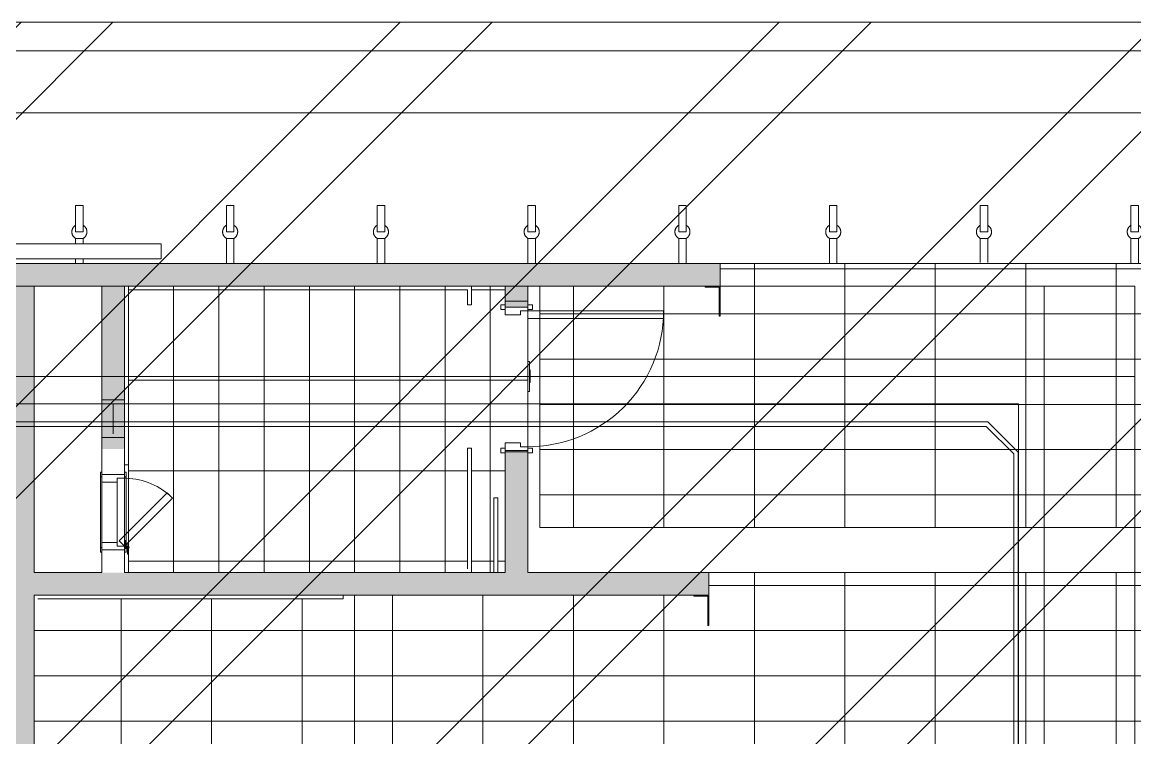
# Model space of a CAD drawing. Header units: millimetres. Extents: x -57519 to 497916, y -349472 to 446842.
# Drawn here: x 327674 to 335053, y 49012 to 53757 of the extents above; entities that cross this region are included whole.
import ezdxf

# ---------------------------------------------------------------- set-up
doc = ezdxf.new("R2010")
doc.units = ezdxf.units.MM
for name, color, linetype, lineweight in [('A-DETL-GENF', 92, 'Continuous', 5), ('A-DETL-WIDE', 214, 'Continuous', 18), ('A-DOOR', 31, 'Continuous', 5), ('A-DOOR-FRAM', 31, 'Continuous', 5), ('A-FLOR', 192, 'Continuous', 5), ('A-FLOR-PATT', 8, 'Continuous', 5), ('A-GENM', 13, 'Continuous', 5), ('A-GLAZ', 151, 'Continuous', 5), ('A-WALL', 113, 'Continuous', 20), ('A-WALL-PATT', 111, 'Continuous', 20), ('S-COLS', 52, 'Continuous', 20)]:
    doc.layers.add(name, color=color, linetype=linetype, lineweight=lineweight)
pattern_1 = [(0, (324777.73, 36382.5), (0, 600), []), (90, (324777.73, 36382.5), (-300, 2e-14), [])]

# ---------------------------------------------------------------- blocks, each defined once
blk = doc.blocks.new('DLN_Banner hook - DLN_Banner hook-V313-SITE COVERAGE')
at = {"layer": 'A-GENM'}
for p, q in [((-25, 0), (25, 0)), ((12.5, 0), (-12.5, 0)), ((-25, 0), (-25, -6.1)), ((-25, -8.4), (-25, -166.7)), ((25, -6.1), (25, 0)), ((25, -166.7), (25, -8.5)), ((-26.7, -167.7), (-28.4, -168.8)), ((-25, -166.7), (-26.7, -167.7)), ((-24.4, -166.7), (-25, -166.7)), ((-25, -166.7), (-10.8, -166.7)), ((-25, -247.6), (-25, -210)), ((-25, -210), (25, -210)), ((-10.8, -166.7), (-5.6, -166.7)), ((-5.6, -166.7), (0, -166.7)), ((0, -166.7), (5.6, -166.7)), ((5.6, -166.7), (10.8, -166.7)), ((10.8, -166.7), (25, -166.7)), ((25, -166.7), (24.4, -166.7)), ((25, -210), (25, -247.6)), ((-25, -267.7), (-25, -247.6)), ((-25, -289.7), (-25, -267.7)), ((-25, -352.8), (-25, -289.7)), ((25, -247.6), (25, -289.7)), ((25, -289.7), (25, -333.7)), ((-25, -368.3), (-25, -352.8)), ((-25, -379.2), (-25, -368.3)), ((25, -333.7), (25, -379.2)), ((-25, -384.9), (-25, -379.2)), ((-25, -384.9), (-25, -385.6)), ((-25, -385.6), (-25, -384.9)), ((-25, -385.6), (25, -385.6)), ((25, -379.2), (25, -385.6)), ((25, -385.6), (25, -384.9))]:
    blk.add_line(p, q, dxfattribs=at)
at = {"layer": 'A-GENM', "flags": 128}
for points in [[(-28.4, -168.8), (-30, -170), (-31.6, -171.2), (-33.1, -172.5), (-34.6, -173.9), (-36, -175.3), (-37.4, -176.8), (-38.7, -178.3), (-39.9, -179.9), (-41.1, -181.5), (-42.2, -183.1), (-43.2, -184.8), (-44.2, -186.6), (-45.1, -188.4), (-45.9, -190.2), (-46.7, -192), (-47.3, -193.9), (-48, -195.8), (-48.5, -197.8), (-48.9, -199.7), (-49.3, -201.7), (-49.6, -203.7), (-49.8, -205.6), (-49.9, -207.6), (-50, -209.6), (-50, -211.6), (-49.9, -213.6), (-49.7, -215.6), (-49.4, -217.6), (-49.1, -219.6), (-48.7, -221.5), (-48.2, -223.5), (-47.6, -225.4), (-46.9, -227.3), (-46.2, -229.1), (-45.4, -231), (-44.5, -232.8), (-43.6, -234.5), (-42.6, -236.3), (-41.5, -237.9), (-40.3, -239.6), (-39.1, -241.2), (-37.8, -242.7), (-36.5, -244.2), (-35.1, -245.6), (-33.6, -247), (-32.1, -248.3), (-30.6, -249.6), (-29, -250.8), (-27.3, -251.9), (-25.6, -252.9)], [(24.8, -253.4), (26.6, -252.4), (28.2, -251.3), (29.9, -250.1), (31.4, -248.9), (33, -247.6), (34.4, -246.2), (35.9, -244.8), (37.2, -243.4), (38.5, -241.9), (39.8, -240.3), (41, -238.7), (42.1, -237), (43.1, -235.3), (44.1, -233.6), (45, -231.8), (45.8, -230), (46.6, -228.1), (47.3, -226.2), (47.9, -224.3), (48.4, -222.4), (48.9, -220.5), (49.3, -218.5), (49.6, -216.5), (49.8, -214.5), (49.9, -212.5), (50, -210.5), (50, -208.5), (49.9, -206.5), (49.7, -204.6), (49.4, -202.6), (49.1, -200.6), (48.7, -198.6), (48.2, -196.7), (47.6, -194.8), (47, -192.9), (46.3, -191), (45.5, -189.2), (44.6, -187.4), (43.7, -185.6), (42.6, -183.9), (41.6, -182.2), (40.4, -180.6), (39.2, -179), (37.9, -177.4), (36.6, -175.9), (35.2, -174.5), (33.8, -173.1), (32.3, -171.8), (30.7, -170.5), (29.1, -169.4), (27.5, -168.2), (25.8, -167.2), (25, -166.7)]]:
    blk.add_lwpolyline(points, dxfattribs=at)
blk = doc.blocks.new('DLN_Banner hook - DLN_Banner hook-V314-SITE COVERAGE')
at = {"layer": 'A-GENM'}
for p, q in [((-25, 0), (-24.1, 0)), ((-24.1, 0), (-21.7, 0)), ((-21.7, 0), (-17.7, 0)), ((-17.7, 0), (25, 0)), ((12.5, 0), (-12.5, 0)), ((-25, 0), (-25, -6.1)), ((-25, -10.6), (-25, -166.7)), ((25, -6.1), (25, 0)), ((25, -166.7), (25, -10.7)), ((-49.8, -205.6), (-49.9, -207.6)), ((-49.6, -203.7), (-49.8, -205.6)), ((-49.3, -201.7), (-49.6, -203.7)), ((-48.9, -199.7), (-49.3, -201.7)), ((-48.5, -197.8), (-48.9, -199.7)), ((-48, -195.8), (-48.5, -197.8)), ((-47.3, -193.9), (-48, -195.8)), ((-46.7, -192), (-47.3, -193.9)), ((-45.9, -190.2), (-46.7, -192)), ((-45.1, -188.4), (-45.9, -190.2)), ((-44.2, -186.6), (-45.1, -188.4)), ((-43.2, -184.8), (-44.2, -186.6)), ((-42.2, -183.1), (-43.2, -184.8)), ((-41.1, -181.5), (-42.2, -183.1)), ((-39.9, -179.9), (-41.1, -181.5)), ((-38.7, -178.3), (-39.9, -179.9)), ((-37.4, -176.8), (-38.7, -178.3)), ((-36, -175.3), (-37.4, -176.8)), ((-34.6, -173.9), (-36, -175.3)), ((-25, -166.7), (-26.7, -167.7)), ((-24.4, -166.7), (-25, -166.7)), ((-25, -166.7), (-24.4, -166.7)), ((-25, -217.7), (-25, -210)), ((-25, -210), (25, -210)), ((-25, -230.5), (-25, -217.7)), ((-24.4, -166.7), (-22.5, -166.7)), ((-22.5, -166.7), (-19.5, -166.7)), ((-19.5, -166.7), (-15.6, -166.7)), ((-15.6, -166.7), (-10.8, -166.7)), ((-10.8, -166.7), (-5.6, -166.7)), ((-5.6, -166.7), (0, -166.7)), ((0, -166.7), (5.6, -166.7)), ((5.6, -166.7), (22.5, -166.7)), ((22.5, -166.7), (24.4, -166.7)), ((25, -166.7), (24.4, -166.7)), ((24.4, -166.7), (25, -166.7)), ((25.8, -167.2), (25, -166.7)), ((25, -210), (25, -247.6)), ((27.5, -168.2), (25.8, -167.2)), ((29.1, -169.4), (27.5, -168.2)), ((30.7, -170.5), (29.1, -169.4)), ((32.3, -171.8), (30.7, -170.5)), ((33.8, -173.1), (32.3, -171.8)), ((35.2, -174.5), (33.8, -173.1)), ((39.2, -179), (37.9, -177.4)), ((40.4, -180.6), (39.2, -179)), ((41.6, -182.2), (40.4, -180.6)), ((47.6, -194.8), (47, -192.9)), ((48.2, -196.7), (47.6, -194.8)), ((48.7, -198.6), (48.2, -196.7)), ((49.1, -200.6), (48.7, -198.6)), ((49.4, -202.6), (49.1, -200.6)), ((49.7, -204.6), (49.4, -202.6)), ((49.6, -216.5), (49.8, -214.5)), ((49.9, -206.5), (49.7, -204.6)), ((-48.2, -223.5), (-47.6, -225.4)), ((-47.6, -225.4), (-46.9, -227.3)), ((-46.9, -227.3), (-46.2, -229.1)), ((-46.2, -229.1), (-45.4, -231)), ((-45.4, -231), (-44.5, -232.8)), ((-44.5, -232.8), (-43.6, -234.5)), ((-40.3, -239.6), (-39.1, -241.2)), ((-39.1, -241.2), (-37.8, -242.7)), ((-37.8, -242.7), (-36.5, -244.2)), ((-36.5, -244.2), (-35.1, -245.6)), ((-35.1, -245.6), (-33.6, -247)), ((-33.6, -247), (-32.1, -248.3)), ((-32.1, -248.3), (-30.6, -249.6)), ((-27.3, -251.9), (-25.6, -252.9)), ((-25, -247.6), (-25, -230.5)), ((-25, -312.2), (-25, -247.6)), ((25, -247.6), (25, -333.7)), ((41, -238.7), (42.1, -237)), ((-25, -352.8), (-25, -312.2)), ((-25, -384.9), (-25, -352.8)), ((25, -333.7), (25, -368.3)), ((25, -368.3), (25, -384.9)), ((-25, -385.6), (25, -385.6))]:
    blk.add_line(p, q, dxfattribs=at)
at = {"layer": 'A-GENM', "flags": 128}
for points in [[(-49.9, -207.6), (-50, -209.6), (-50, -211.6), (-49.9, -213.6), (-49.7, -215.6), (-49.4, -217.6), (-49.1, -219.6), (-48.7, -221.5), (-48.2, -223.5)], [(-26.7, -167.7), (-28.4, -168.8), (-30, -170), (-31.6, -171.2), (-33.1, -172.5), (-34.6, -173.9)], [(37.9, -177.4), (36.6, -175.9), (35.2, -174.5)], [(47, -192.9), (46.3, -191), (45.5, -189.2), (44.6, -187.4), (43.7, -185.6), (42.6, -183.9), (41.6, -182.2)], [(42.1, -237), (43.1, -235.3), (44.1, -233.6), (45, -231.8), (45.8, -230), (46.6, -228.1), (47.3, -226.2), (47.9, -224.3), (48.4, -222.4), (48.9, -220.5), (49.3, -218.5), (49.6, -216.5)], [(49.8, -214.5), (49.9, -212.5), (50, -210.5), (50, -208.5), (49.9, -206.5)], [(-43.6, -234.5), (-42.6, -236.3), (-41.5, -237.9), (-40.3, -239.6)], [(-30.6, -249.6), (-29, -250.8), (-27.3, -251.9)], [(24.8, -253.4), (26.6, -252.4), (28.2, -251.3), (29.9, -250.1), (31.4, -248.9), (33, -247.6), (34.4, -246.2), (35.9, -244.8), (37.2, -243.4), (38.5, -241.9), (39.8, -240.3), (41, -238.7)]]:
    blk.add_lwpolyline(points, dxfattribs=at)
blk = doc.blocks.new('DLN_Banner hook - DLN_Banner hook-V315-SITE COVERAGE')
at = {"layer": 'A-GENM'}
for p, q in [((-25, 0), (-24.1, 0)), ((-24.1, 0), (-21.7, 0)), ((-21.7, 0), (-17.7, 0)), ((-17.7, 0), (-12.5, 0)), ((-12.5, 0), (-6.5, 0)), ((0, 0), (-12.5, 0)), ((-6.5, 0), (0, 0)), ((0, 0), (12.5, 0)), ((12.5, 0), (6.5, 0)), ((12.5, 0), (17.7, 0)), ((17.7, 0), (25, 0)), ((-25, 0), (-25, -166.7)), ((25, -166.7), (25, 0)), ((-31.6, -171.2), (-33.1, -172.5)), ((-30, -170), (-31.6, -171.2)), ((-28.4, -168.8), (-30, -170)), ((-26.7, -167.7), (-28.4, -168.8)), ((-25, -166.7), (-26.7, -167.7)), ((-24.4, -166.7), (-25, -166.7)), ((-25, -166.7), (0, -166.7)), ((-25, -217.7), (-25, -210)), ((-25, -210), (25, -210)), ((-25, -384.9), (-25, -217.7)), ((0, -166.7), (25, -166.7)), ((25, -166.7), (24.4, -166.7)), ((25, -210), (25, -217.7)), ((25, -217.7), (25, -230.5)), ((-27.3, -251.9), (-25.6, -252.9)), ((25, -230.5), (25, -247.6)), ((25, -247.6), (25, -267.7)), ((25, -267.7), (25, -289.7)), ((25, -289.7), (25, -333.7)), ((25, -333.7), (25, -352.8)), ((25, -352.8), (25, -368.3)), ((25, -368.3), (25, -385.6)), ((-25, -384.9), (-25, -385.6)), ((-25, -385.6), (-25, -384.9)), ((-25, -385.6), (25, -385.6)), ((25, -385.6), (25, -384.9))]:
    blk.add_line(p, q, dxfattribs=at)
at = {"layer": 'A-GENM', "flags": 128}
for points in [[(-49.9, -207.6), (-50, -209.6), (-50, -211.6)], [(-50, -211.6), (-49.9, -213.6), (-49.7, -215.6)], [(-36, -175.3), (-37.4, -176.8), (-38.7, -178.3), (-39.9, -179.9), (-41.1, -181.5), (-42.2, -183.1), (-43.2, -184.8), (-44.2, -186.6), (-45.1, -188.4), (-45.9, -190.2), (-46.7, -192), (-47.3, -193.9), (-48, -195.8), (-48.5, -197.8), (-48.9, -199.7), (-49.3, -201.7), (-49.6, -203.7), (-49.8, -205.6), (-49.9, -207.6)], [(-49.7, -215.6), (-49.4, -217.6), (-49.1, -219.6), (-48.7, -221.5), (-48.2, -223.5), (-47.6, -225.4), (-46.9, -227.3), (-46.2, -229.1), (-45.4, -231)], [(-33.1, -172.5), (-34.6, -173.9), (-36, -175.3)], [(24.8, -253.4), (26.6, -252.4), (28.2, -251.3), (29.9, -250.1), (31.4, -248.9), (33, -247.6), (34.4, -246.2), (35.9, -244.8), (37.2, -243.4), (38.5, -241.9), (39.8, -240.3), (41, -238.7), (42.1, -237), (43.1, -235.3), (44.1, -233.6), (45, -231.8), (45.8, -230), (46.6, -228.1), (47.3, -226.2), (47.9, -224.3), (48.4, -222.4), (48.9, -220.5), (49.3, -218.5), (49.6, -216.5), (49.8, -214.5), (49.9, -212.5), (50, -210.5), (50, -208.5), (49.9, -206.5), (49.7, -204.6), (49.4, -202.6), (49.1, -200.6), (48.7, -198.6), (48.2, -196.7), (47.6, -194.8), (47, -192.9), (46.3, -191), (45.5, -189.2), (44.6, -187.4), (43.7, -185.6), (42.6, -183.9), (41.6, -182.2), (40.4, -180.6), (39.2, -179), (37.9, -177.4), (36.6, -175.9), (35.2, -174.5), (33.8, -173.1), (32.3, -171.8), (30.7, -170.5), (29.1, -169.4), (27.5, -168.2), (25.8, -167.2), (25, -166.7)], [(-45.4, -231), (-44.5, -232.8), (-43.6, -234.5), (-42.6, -236.3), (-41.5, -237.9), (-40.3, -239.6), (-39.1, -241.2), (-37.8, -242.7), (-36.5, -244.2), (-35.1, -245.6), (-33.6, -247), (-32.1, -248.3), (-30.6, -249.6), (-29, -250.8), (-27.3, -251.9)]]:
    blk.add_lwpolyline(points, dxfattribs=at)
blk = doc.blocks.new('DLN_Banner hook - DLN_Banner hook-V316-SITE COVERAGE')
at = {"layer": 'A-GENM'}
for p, q in [((-25, 0), (25, 0)), ((0, 0), (-12.5, 0)), ((6.5, 0), (0, 0)), ((12.5, 0), (6.5, 0)), ((-25, 0), (-25, -166.7)), ((25, -166.7), (25, 0)), ((-24.4, -166.7), (-25, -166.7)), ((-25, -166.7), (-22.5, -166.7)), ((-25, -267.7), (-25, -210)), ((-25, -210), (25, -210)), ((-22.5, -166.7), (0, -166.7)), ((0, -166.7), (25, -166.7)), ((25, -166.7), (24.4, -166.7)), ((25, -210), (25, -384.9)), ((-25, -289.7), (-25, -267.7)), ((-25, -384.9), (-25, -289.7)), ((-25, -385.6), (25, -385.6))]:
    blk.add_line(p, q, dxfattribs=at)
at = {"layer": 'A-GENM', "flags": 128}
for points in [[(-25, -166.7), (-26.7, -167.7), (-28.4, -168.8), (-30, -170), (-31.6, -171.2), (-33.1, -172.5), (-34.6, -173.9), (-36, -175.3), (-37.4, -176.8), (-38.7, -178.3), (-39.9, -179.9), (-41.1, -181.5), (-42.2, -183.1), (-43.2, -184.8), (-44.2, -186.6), (-45.1, -188.4), (-45.9, -190.2), (-46.7, -192), (-47.3, -193.9), (-48, -195.8), (-48.5, -197.8), (-48.9, -199.7), (-49.3, -201.7), (-49.6, -203.7), (-49.8, -205.6), (-49.9, -207.6), (-50, -209.6), (-50, -211.6), (-49.9, -213.6), (-49.7, -215.6), (-49.4, -217.6), (-49.1, -219.6), (-48.7, -221.5), (-48.2, -223.5), (-47.6, -225.4), (-46.9, -227.3), (-46.2, -229.1), (-45.4, -231), (-44.5, -232.8), (-43.6, -234.5), (-42.6, -236.3), (-41.5, -237.9), (-40.3, -239.6), (-39.1, -241.2), (-37.8, -242.7), (-36.5, -244.2), (-35.1, -245.6), (-33.6, -247), (-32.1, -248.3), (-30.6, -249.6), (-29, -250.8), (-27.3, -251.9), (-25.6, -252.9)], [(36.6, -175.9), (35.2, -174.5), (33.8, -173.1), (32.3, -171.8), (30.7, -170.5), (29.1, -169.4), (27.5, -168.2), (25.8, -167.2), (25, -166.7)], [(49.1, -200.6), (48.7, -198.6), (48.2, -196.7), (47.6, -194.8), (47, -192.9), (46.3, -191), (45.5, -189.2), (44.6, -187.4), (43.7, -185.6), (42.6, -183.9), (41.6, -182.2), (40.4, -180.6), (39.2, -179), (37.9, -177.4), (36.6, -175.9)], [(44.1, -233.6), (45, -231.8), (45.8, -230), (46.6, -228.1), (47.3, -226.2), (47.9, -224.3), (48.4, -222.4), (48.9, -220.5)], [(48.9, -220.5), (49.3, -218.5), (49.6, -216.5), (49.8, -214.5), (49.9, -212.5), (50, -210.5), (50, -208.5), (49.9, -206.5), (49.7, -204.6), (49.4, -202.6), (49.1, -200.6)], [(24.8, -253.4), (26.6, -252.4), (28.2, -251.3), (29.9, -250.1), (31.4, -248.9), (33, -247.6), (34.4, -246.2), (35.9, -244.8), (37.2, -243.4), (38.5, -241.9), (39.8, -240.3), (41, -238.7), (42.1, -237), (43.1, -235.3), (44.1, -233.6)]]:
    blk.add_lwpolyline(points, dxfattribs=at)
blk = doc.blocks.new('DLN_Banner hook - DLN_Banner hook-V317-SITE COVERAGE')
at = {"layer": 'A-GENM'}
for p, q in [((-25, 0), (25, 0)), ((-6.5, 0), (-12.5, 0)), ((6.5, 0), (-6.5, 0)), ((12.5, 0), (6.5, 0)), ((-25, 0), (-25, -166.7)), ((25, -166.7), (25, 0)), ((-49.7, -215.6), (-49.4, -217.6)), ((-24.4, -166.7), (-25, -166.7)), ((-25, -166.7), (0, -166.7)), ((-25, -384.9), (-25, -210)), ((-25, -210), (25, -210)), ((0, -166.7), (25, -166.7)), ((25, -166.7), (24.4, -166.7)), ((25, -210), (25, -384.9)), ((-25, -385.6), (25, -385.6))]:
    blk.add_line(p, q, dxfattribs=at)
at = {"layer": 'A-GENM', "flags": 128}
for points in [[(-25, -166.7), (-26.7, -167.7), (-28.4, -168.8), (-30, -170), (-31.6, -171.2), (-33.1, -172.5), (-34.6, -173.9), (-36, -175.3), (-37.4, -176.8), (-38.7, -178.3), (-39.9, -179.9), (-41.1, -181.5), (-42.2, -183.1), (-43.2, -184.8), (-44.2, -186.6), (-45.1, -188.4), (-45.9, -190.2), (-46.7, -192), (-47.3, -193.9), (-48, -195.8), (-48.5, -197.8), (-48.9, -199.7), (-49.3, -201.7), (-49.6, -203.7), (-49.8, -205.6), (-49.9, -207.6), (-50, -209.6), (-50, -211.6)], [(-50, -211.6), (-49.9, -213.6), (-49.7, -215.6)], [(-49.4, -217.6), (-49.1, -219.6), (-48.7, -221.5), (-48.2, -223.5), (-47.6, -225.4), (-46.9, -227.3), (-46.2, -229.1), (-45.4, -231), (-44.5, -232.8), (-43.6, -234.5), (-42.6, -236.3), (-41.5, -237.9), (-40.3, -239.6), (-39.1, -241.2), (-37.8, -242.7), (-36.5, -244.2), (-35.1, -245.6), (-33.6, -247), (-32.1, -248.3), (-30.6, -249.6), (-29, -250.8), (-27.3, -251.9), (-25.6, -252.9)], [(24.8, -253.4), (26.6, -252.4), (28.2, -251.3), (29.9, -250.1), (31.4, -248.9), (33, -247.6), (34.4, -246.2), (35.9, -244.8), (37.2, -243.4), (38.5, -241.9), (39.8, -240.3), (41, -238.7), (42.1, -237), (43.1, -235.3), (44.1, -233.6), (45, -231.8), (45.8, -230), (46.6, -228.1), (47.3, -226.2), (47.9, -224.3), (48.4, -222.4), (48.9, -220.5), (49.3, -218.5), (49.6, -216.5), (49.8, -214.5), (49.9, -212.5), (50, -210.5), (50, -208.5), (49.9, -206.5), (49.7, -204.6), (49.4, -202.6), (49.1, -200.6), (48.7, -198.6), (48.2, -196.7), (47.6, -194.8), (47, -192.9), (46.3, -191), (45.5, -189.2), (44.6, -187.4), (43.7, -185.6), (42.6, -183.9), (41.6, -182.2), (40.4, -180.6), (39.2, -179), (37.9, -177.4), (36.6, -175.9), (35.2, -174.5), (33.8, -173.1), (32.3, -171.8), (30.7, -170.5), (29.1, -169.4), (27.5, -168.2), (25.8, -167.2), (25, -166.7)]]:
    blk.add_lwpolyline(points, dxfattribs=at)
blk = doc.blocks.new('DLN_Banner hook - DLN_Banner hook-V318-SITE COVERAGE')
at = {"layer": 'A-GENM'}
for p, q in [((-25, 0), (25, 0)), ((0, 0), (-12.5, 0)), ((6.5, 0), (0, 0)), ((12.5, 0), (6.5, 0)), ((-25, 0), (-25, -166.7)), ((25, -166.7), (25, 0)), ((-24.4, -166.7), (-25, -166.7)), ((-25, -166.7), (0, -166.7)), ((-25, -384.9), (-25, -210)), ((-25, -210), (25, -210)), ((0, -166.7), (22.5, -166.7)), ((22.5, -166.7), (25, -166.7)), ((25, -166.7), (24.4, -166.7)), ((25, -210), (25, -384.9)), ((43.7, -185.6), (42.6, -183.9)), ((44.6, -187.4), (43.7, -185.6)), ((45.5, -189.2), (44.6, -187.4)), ((33, -247.6), (34.4, -246.2)), ((-25, -385.6), (25, -385.6))]:
    blk.add_line(p, q, dxfattribs=at)
at = {"layer": 'A-GENM', "flags": 128}
for points in [[(-25, -166.7), (-26.7, -167.7), (-28.4, -168.8), (-30, -170), (-31.6, -171.2), (-33.1, -172.5), (-34.6, -173.9), (-36, -175.3), (-37.4, -176.8), (-38.7, -178.3), (-39.9, -179.9), (-41.1, -181.5), (-42.2, -183.1), (-43.2, -184.8), (-44.2, -186.6), (-45.1, -188.4), (-45.9, -190.2), (-46.7, -192), (-47.3, -193.9), (-48, -195.8), (-48.5, -197.8), (-48.9, -199.7), (-49.3, -201.7), (-49.6, -203.7), (-49.8, -205.6), (-49.9, -207.6), (-50, -209.6), (-50, -211.6), (-49.9, -213.6), (-49.7, -215.6), (-49.4, -217.6), (-49.1, -219.6), (-48.7, -221.5), (-48.2, -223.5), (-47.6, -225.4), (-46.9, -227.3), (-46.2, -229.1), (-45.4, -231), (-44.5, -232.8), (-43.6, -234.5), (-42.6, -236.3), (-41.5, -237.9), (-40.3, -239.6), (-39.1, -241.2), (-37.8, -242.7), (-36.5, -244.2), (-35.1, -245.6), (-33.6, -247), (-32.1, -248.3), (-30.6, -249.6), (-29, -250.8), (-27.3, -251.9), (-25.6, -252.9)], [(32.3, -171.8), (30.7, -170.5), (29.1, -169.4), (27.5, -168.2), (25.8, -167.2), (25, -166.7)], [(39.2, -179), (37.9, -177.4), (36.6, -175.9), (35.2, -174.5), (33.8, -173.1), (32.3, -171.8)], [(34.4, -246.2), (35.9, -244.8), (37.2, -243.4), (38.5, -241.9), (39.8, -240.3), (41, -238.7), (42.1, -237), (43.1, -235.3), (44.1, -233.6), (45, -231.8), (45.8, -230), (46.6, -228.1), (47.3, -226.2), (47.9, -224.3), (48.4, -222.4), (48.9, -220.5), (49.3, -218.5), (49.6, -216.5), (49.8, -214.5), (49.9, -212.5), (50, -210.5)], [(42.6, -183.9), (41.6, -182.2), (40.4, -180.6), (39.2, -179)], [(49.1, -200.6), (48.7, -198.6), (48.2, -196.7), (47.6, -194.8), (47, -192.9), (46.3, -191), (45.5, -189.2)], [(49.9, -206.5), (49.7, -204.6), (49.4, -202.6), (49.1, -200.6)], [(50, -210.5), (50, -208.5), (49.9, -206.5)], [(24.8, -253.4), (26.6, -252.4), (28.2, -251.3)], [(28.2, -251.3), (29.9, -250.1), (31.4, -248.9), (33, -247.6)]]:
    blk.add_lwpolyline(points, dxfattribs=at)
blk = doc.blocks.new('DLN_Banner hook - DLN_Banner hook-V319-SITE COVERAGE')
at = {"layer": 'A-GENM'}
for p, q in [((-25, 0), (25, 0)), ((-6.5, 0), (-12.5, 0)), ((0, 0), (-6.5, 0)), ((12.5, 0), (0, 0)), ((-25, 0), (-25, -166.7)), ((25, -166.7), (25, 0)), ((-49.3, -201.7), (-49.6, -203.7)), ((-36, -175.3), (-37.4, -176.8)), ((-34.6, -173.9), (-36, -175.3)), ((-25, -166.7), (-26.7, -167.7)), ((-24.4, -166.7), (-25, -166.7)), ((-25, -166.7), (0, -166.7)), ((-25, -230.5), (-25, -210)), ((-25, -210), (25, -210)), ((0, -166.7), (19.5, -166.7)), ((19.5, -166.7), (25, -166.7)), ((25, -166.7), (24.4, -166.7)), ((25.8, -167.2), (25, -166.7)), ((25, -210), (25, -352.8)), ((30.7, -170.5), (29.1, -169.4)), ((-39.1, -241.2), (-37.8, -242.7)), ((-37.8, -242.7), (-36.5, -244.2)), ((-25, -384.9), (-25, -230.5)), ((25, -352.8), (25, -384.9)), ((-25, -385.6), (25, -385.6))]:
    blk.add_line(p, q, dxfattribs=at)
at = {"layer": 'A-GENM', "flags": 128}
for points in [[(-49.6, -203.7), (-49.8, -205.6), (-49.9, -207.6), (-50, -209.6)], [(-50, -209.6), (-50, -211.6), (-49.9, -213.6), (-49.7, -215.6), (-49.4, -217.6), (-49.1, -219.6), (-48.7, -221.5), (-48.2, -223.5), (-47.6, -225.4), (-46.9, -227.3), (-46.2, -229.1), (-45.4, -231), (-44.5, -232.8), (-43.6, -234.5), (-42.6, -236.3), (-41.5, -237.9), (-40.3, -239.6), (-39.1, -241.2)], [(-37.4, -176.8), (-38.7, -178.3), (-39.9, -179.9), (-41.1, -181.5), (-42.2, -183.1), (-43.2, -184.8), (-44.2, -186.6), (-45.1, -188.4), (-45.9, -190.2), (-46.7, -192), (-47.3, -193.9), (-48, -195.8), (-48.5, -197.8), (-48.9, -199.7), (-49.3, -201.7)], [(-26.7, -167.7), (-28.4, -168.8), (-30, -170), (-31.6, -171.2), (-33.1, -172.5), (-34.6, -173.9)], [(24.8, -253.4), (26.6, -252.4), (28.2, -251.3), (29.9, -250.1), (31.4, -248.9), (33, -247.6), (34.4, -246.2), (35.9, -244.8), (37.2, -243.4), (38.5, -241.9), (39.8, -240.3), (41, -238.7), (42.1, -237), (43.1, -235.3), (44.1, -233.6), (45, -231.8), (45.8, -230), (46.6, -228.1), (47.3, -226.2), (47.9, -224.3), (48.4, -222.4), (48.9, -220.5), (49.3, -218.5), (49.6, -216.5), (49.8, -214.5), (49.9, -212.5), (50, -210.5), (50, -208.5), (49.9, -206.5), (49.7, -204.6), (49.4, -202.6), (49.1, -200.6), (48.7, -198.6), (48.2, -196.7), (47.6, -194.8), (47, -192.9), (46.3, -191), (45.5, -189.2), (44.6, -187.4), (43.7, -185.6), (42.6, -183.9), (41.6, -182.2), (40.4, -180.6), (39.2, -179), (37.9, -177.4), (36.6, -175.9), (35.2, -174.5), (33.8, -173.1), (32.3, -171.8), (30.7, -170.5)], [(29.1, -169.4), (27.5, -168.2), (25.8, -167.2)], [(-36.5, -244.2), (-35.1, -245.6), (-33.6, -247), (-32.1, -248.3), (-30.6, -249.6), (-29, -250.8), (-27.3, -251.9), (-25.6, -252.9)]]:
    blk.add_lwpolyline(points, dxfattribs=at)
blk = doc.blocks.new('DLN_Banner hook - DLN_Banner hook-V320-SITE COVERAGE')
at = {"layer": 'A-GENM'}
for p, q in [((-25, 0), (25, 0)), ((6.5, 0), (-12.5, 0)), ((12.5, 0), (6.5, 0)), ((-25, 0), (-25, -30)), ((25, -30), (25, 0)), ((-25, -130), (-25, -166.7)), ((25, -166.7), (25, -130)), ((-49.6, -203.7), (-49.8, -205.6)), ((-49.3, -201.7), (-49.6, -203.7)), ((-24.4, -166.7), (-25, -166.7)), ((-25, -166.7), (-24.4, -166.7)), ((-25, -384.9), (-25, -210)), ((-25, -210), (25, -210)), ((-24.4, -166.7), (-22.5, -166.7)), ((-22.5, -166.7), (-19.5, -166.7)), ((-19.5, -166.7), (-10.8, -166.7)), ((-10.8, -166.7), (0, -166.7)), ((0, -166.7), (5.6, -166.7)), ((5.6, -166.7), (10.8, -166.7)), ((10.8, -166.7), (25, -166.7)), ((25, -166.7), (24.4, -166.7)), ((25, -210), (25, -333.7)), ((25, -333.7), (25, -384.9)), ((-25, -385.6), (25, -385.6))]:
    blk.add_line(p, q, dxfattribs=at)
at = {"layer": 'A-GENM', "flags": 128}
for points in [[(-49.8, -205.6), (-49.9, -207.6), (-50, -209.6), (-50, -211.6), (-49.9, -213.6), (-49.7, -215.6), (-49.4, -217.6), (-49.1, -219.6), (-48.7, -221.5), (-48.2, -223.5), (-47.6, -225.4), (-46.9, -227.3), (-46.2, -229.1), (-45.4, -231), (-44.5, -232.8), (-43.6, -234.5), (-42.6, -236.3), (-41.5, -237.9), (-40.3, -239.6), (-39.1, -241.2), (-37.8, -242.7), (-36.5, -244.2), (-35.1, -245.6)], [(-31.6, -171.2), (-33.1, -172.5), (-34.6, -173.9), (-36, -175.3), (-37.4, -176.8), (-38.7, -178.3), (-39.9, -179.9), (-41.1, -181.5), (-42.2, -183.1), (-43.2, -184.8), (-44.2, -186.6), (-45.1, -188.4), (-45.9, -190.2), (-46.7, -192), (-47.3, -193.9), (-48, -195.8), (-48.5, -197.8), (-48.9, -199.7), (-49.3, -201.7)], [(-25, -166.7), (-26.7, -167.7), (-28.4, -168.8), (-30, -170), (-31.6, -171.2)], [(24.8, -253.4), (26.6, -252.4), (28.2, -251.3), (29.9, -250.1), (31.4, -248.9), (33, -247.6), (34.4, -246.2), (35.9, -244.8), (37.2, -243.4), (38.5, -241.9), (39.8, -240.3), (41, -238.7), (42.1, -237), (43.1, -235.3), (44.1, -233.6), (45, -231.8), (45.8, -230), (46.6, -228.1), (47.3, -226.2), (47.9, -224.3), (48.4, -222.4), (48.9, -220.5), (49.3, -218.5), (49.6, -216.5), (49.8, -214.5), (49.9, -212.5), (50, -210.5), (50, -208.5), (49.9, -206.5), (49.7, -204.6), (49.4, -202.6), (49.1, -200.6), (48.7, -198.6), (48.2, -196.7), (47.6, -194.8), (47, -192.9), (46.3, -191), (45.5, -189.2), (44.6, -187.4), (43.7, -185.6), (42.6, -183.9), (41.6, -182.2), (40.4, -180.6), (39.2, -179), (37.9, -177.4), (36.6, -175.9), (35.2, -174.5), (33.8, -173.1), (32.3, -171.8), (30.7, -170.5), (29.1, -169.4), (27.5, -168.2), (25.8, -167.2), (25, -166.7)], [(-35.1, -245.6), (-33.6, -247), (-32.1, -248.3)], [(-32.1, -248.3), (-30.6, -249.6), (-29, -250.8), (-27.3, -251.9), (-25.6, -252.9)]]:
    blk.add_lwpolyline(points, dxfattribs=at)
blk = doc.blocks.new('DLN-Single Door__X01_ - _M38a_ 900 x 3000 _WH_-18812573-SITE COVERAGE')
at = {"layer": 'A-DOOR'}
for p, q in [((-450, 975), (-400, 975)), ((-450, 75), (-450, 975)), ((-400, 975), (-400, 75)), ((-490, 105), (-460, 105)), ((-490, 75), (-490, 105)), ((-490, 105), (-490, 75)), ((-460, 105), (-490, 105)), ((-460, 75), (-490, 75)), ((-490, 75), (-476.7, 75)), ((-475, 75), (-460, 75)), ((-460, 105), (-460, 75)), ((-460, 75), (-460, 105)), ((-400, 75), (-450, 75)), ((460, 75), (460, 105)), ((460, 105), (490, 105)), ((460, 105), (460, 75)), ((460, 105), (490, 105)), ((490, 75), (460, 75)), ((475, 75), (460, 75)), ((490, 75), (475, 75)), ((490, 105), (490, 75)), ((490, 75), (490, 105)), ((-490, -75), (-460, -75)), ((-490, -105), (-490, -75)), ((-490, -75), (-490, -105)), ((-476.7, -75), (-490, -75)), ((-460, -105), (-490, -105)), ((-490, -105), (-460, -105)), ((-460, -75), (-475, -75)), ((-460, -75), (-460, -105)), ((-460, -105), (-460, -75)), ((460, -105), (460, -75)), ((460, -75), (490, -75)), ((460, -75), (460, -105)), ((460, -75), (475, -75)), ((490, -105), (460, -105)), ((490, -105), (460, -105)), ((475, -75), (490, -75)), ((490, -75), (490, -105)), ((490, -105), (490, -75))]:
    blk.add_line(p, q, dxfattribs=at)
blk.add_arc((-450, 75), 900, 359.5, 90, dxfattribs=at)
at = {"layer": 'A-DOOR-FRAM'}
for p, q in [((-475, 75), (-450, 75)), ((-475, -75), (-475, 75)), ((-475, 75), (-475, -75)), ((-475, 75), (-460, 75)), ((-460, 75), (-450, 75)), ((-450, 75), (-450, 25)), ((-450, 25), (-450, 75)), ((450, 75), (475, 75)), ((450, 25), (450, 75)), ((450, 75), (450, 25)), ((460, 75), (450, 75)), ((475, 75), (460, 75)), ((475, 75), (475, -75)), ((475, -75), (475, 75)), ((-450, 25), (-425, 25)), ((-450, 25), (-425, 25)), ((-425, 25), (-425, -75)), ((-425, -75), (-425, 25)), ((425, 25), (450, 25)), ((425, -75), (425, 25)), ((450, 25), (425, 25)), ((425, 25), (425, -75)), ((-425, -75), (-475, -75)), ((-460, -75), (-475, -75)), ((-425, -75), (-460, -75)), ((475, -75), (425, -75)), ((425, -75), (460, -75)), ((460, -75), (475, -75))]:
    blk.add_line(p, q, dxfattribs=at)
blk = doc.blocks.new('DLN_Louvre - 250x250 _WH_-13409448-SITE COVERAGE')
at = {"layer": 'A-GLAZ'}
blk.add_line((-100, 0), (100, 0), dxfattribs=at)
blk = doc.blocks.new('Signage - Female - Type 1-17066942-SITE COVERAGE')
at = {"layer": 'A-GENM'}
for p, q in [((131, 276.4), (125, 276.4)), ((125, 276.4), (125, 76.4)), ((131, 82.4), (131, 276.4)), ((125, 76.4), (225, 76.4)), ((225, 82.4), (131, 82.4)), ((225, 76.4), (225, 82.4))]:
    blk.add_line(p, q, dxfattribs=at)
blk = doc.blocks.new('Signage - Dis_Wall Mount 2_ - Signage - Dis_Wall Mount 2_-V576-SITE COVERAGE')
at = {"layer": 'A-GENM'}
for p, q in [((-100, 10), (100, 10)), ((-100, 10), (-100, 0)), ((100, 0), (-100, 0)), ((-16.7, 0), (-16.7, -6)), ((-16.7, -6), (-16.7, 0)), ((10, -6), (10, 0)), ((18, -6), (18, 0)), ((21.2, -6), (21.2, 0)), ((21.6, 0), (21.6, -6)), ((25.9, -6), (25.9, 0)), ((33.6, -6), (33.6, 0)), ((45.3, -6), (45.3, 0)), ((100, 10), (100, 0)), ((-40, 0), (-40, -6)), ((-16.7, -6), (-40, -6)), ((-40, -6), (21.2, -6)), ((18, -6), (-16.7, -6)), ((-10, 0), (-10, -6)), ((-10, 0), (-10, -6)), ((10, -6), (-10, -6)), ((-10, -6), (10, -6)), ((10, -6), (-10, -6)), ((10, -6), (10, 0)), ((10, -6), (10, 0)), ((25.9, -6), (10, -6)), ((21.2, -6), (18, -6)), ((32.2, -6), (25.9, -6)), ((45.3, -6), (32.2, -6))]:
    blk.add_line(p, q, dxfattribs=at)
blk = doc.blocks.new('Signage - Dis - Type 1-18241703-SITE COVERAGE')
at = {"layer": 'A-GENM'}
for p, q in [((131, 275), (125, 275)), ((125, 275), (125, 75)), ((125, 196.6), (125, 275)), ((125, 275), (131, 275)), ((131, 81), (131, 275)), ((131, 275), (131, 196.6)), ((125, 208.6), (125, 220.3)), ((125, 220.3), (125, 207.2)), ((125, 196.6), (125, 208.6)), ((125, 207.2), (125, 200.9)), ((125, 200.9), (125, 185)), ((125, 165), (125, 196.6)), ((125, 165), (125, 196.6)), ((125, 190.7), (125, 196.2)), ((125, 196.2), (125, 193)), ((125, 193), (125, 179.7)), ((125, 175.8), (125, 190.7)), ((125, 185), (125, 165)), ((125, 183.7), (125, 185)), ((125, 185), (125, 165)), ((125, 165), (125, 183.7)), ((125, 179.7), (125, 173.5)), ((125, 167.4), (125, 175.8)), ((125, 173.5), (125, 167)), ((125, 75), (125, 165)), ((125, 135), (125, 165)), ((125, 160.5), (125, 141.7)), ((125, 158.3), (125, 135)), ((125, 141.7), (125, 158.3)), ((131, 220.3), (131, 208.6)), ((131, 207.2), (131, 220.3)), ((131, 208.6), (131, 196.6)), ((131, 200.9), (131, 207.2)), ((131, 185), (131, 200.9)), ((131, 196.6), (131, 165)), ((131, 196.6), (131, 165)), ((131, 193), (131, 196.2)), ((131, 196.2), (131, 183.8)), ((131, 189.8), (131, 193)), ((131, 173.5), (131, 189.8)), ((131, 183.7), (131, 185)), ((131, 185), (131, 182.1)), ((131, 184.7), (131, 185)), ((131, 180), (131, 184.7)), ((131, 183.8), (131, 175.8)), ((131, 182.1), (131, 183.7)), ((131, 175), (131, 182.1)), ((131, 182.1), (131, 170)), ((131, 175), (131, 180)), ((131, 175.8), (131, 167.4)), ((131, 172.4), (131, 175)), ((131, 172.4), (131, 175)), ((131, 167), (131, 173.5)), ((131, 167.9), (131, 172.4)), ((131, 167.9), (131, 172.4)), ((131, 170), (131, 166.3)), ((131, 165), (131, 167.9)), ((131, 166.3), (131, 167.9)), ((131, 166.3), (131, 165)), ((131, 165), (131, 166.3)), ((131, 165), (131, 81)), ((131, 165), (131, 151.2)), ((131, 158.3), (131, 160.5)), ((131, 135), (131, 158.3)), ((131, 151.2), (131, 135)), ((125, 75), (225, 75)), ((225, 75), (125, 75)), ((225, 81), (131, 81)), ((131, 81), (225, 81)), ((225, 75), (225, 81)), ((225, 81), (225, 75))]:
    blk.add_line(p, q, dxfattribs=at)
blk = doc.blocks.new('DLN-Access Panel__AP01_ - _AP04_ 450 x 650 _WH_-V580-SITE COVERAGE')
at = {"layer": 'A-DOOR'}
for p, q in [((-265, 75), (-265, 85)), ((-265, 85), (-265, 75)), ((265, 85), (-265, 85)), ((-265, 85), (-235, 85)), ((-265, 75), (265, 75)), ((-265, 75), (-250, 75)), ((-250, 75), (-235, 75)), ((-235, 85), (-235, 75)), ((-235, 85), (235, 85)), ((235, 85), (-235, 85)), ((-235, 75), (-235, 85)), ((-235, 85), (235, 85)), ((235, 75), (-235, 75)), ((-235, 75), (-200, 75)), ((-235, 75), (-200, 75)), ((-200, 75), (200, 75)), ((-200, 75), (200, 75)), ((200, 75), (235, 75)), ((200, 75), (235, 75)), ((235, 85), (235, 75)), ((235, 85), (235, 75)), ((235, 85), (265, 85)), ((235, 75), (250, 75)), ((250, 75), (265, 75)), ((265, 75), (265, 85)), ((265, 75), (265, 85)), ((-189.6, -39.6), (-225, -75)), ((-144.3, -85), (-189.6, -39.6)), ((-240, -95), (-277.5, -95)), ((-277.5, -95), (-277.5, -100)), ((-277.5, -100), (-277.5, -95)), ((-277.5, -95), (-240, -95)), ((-240, -95), (-277.5, -95)), ((-277.5, -95), (-277.5, -100)), ((-277.5, -100), (-277.5, -95)), ((-277.5, -95), (-240, -95)), ((-277.5, -100), (-239.6, -100)), ((-239.6, -100), (-277.5, -100)), ((-277.5, -100), (-239.6, -100)), ((-239.6, -100), (-277.5, -100)), ((-265, -85), (-265, -75)), ((265, -75), (-265, -75)), ((-265, -75), (-250, -75)), ((-265, -85), (265, -85)), ((-250, -75), (-240, -75)), ((-240, -75), (-240, -85)), ((-225, -75), (-240, -75)), ((-240, -75), (-225, -75)), ((-240, -85), (-240, -75)), ((-187.5, -75), (-240, -75)), ((-240, -75), (-240, -85)), ((-240, -85), (-240, -75)), ((-240, -75), (-187.5, -75)), ((-240, -75), (-240, -85)), ((-225, -75), (-240, -75)), ((-240, -75), (-225, -75)), ((-240, -85), (-240, -75)), ((-225, -75), (-240, -75)), ((-240, -75), (-240, -85)), ((-240, -85), (-240, -75)), ((-240, -75), (-225, -75)), ((-240, -85), (-240, -95)), ((-240, -95), (-240, -85)), ((-240, -85), (-240, -97.5)), ((-240, -97.5), (-240, -85)), ((-240, -85), (-240, -95)), ((-240, -95), (-240, -85)), ((-240, -85), (-240, -95)), ((-240, -95), (-240, -85)), ((-235, -75), (-235, -85)), ((-235, -75), (235, -75)), ((-225, -75), (-235, -75)), ((-235, -75), (-225, -75)), ((-235, -85), (-235, -76.7)), ((235, -85), (-235, -85)), ((-230.5, -75), (-234.5, -75)), ((-234.5, -75), (-230.5, -75)), ((-230.5, -75), (-234.5, -75)), ((-234.5, -75), (-230.5, -75)), ((-234.5, -76.8), (-234.5, -85)), ((-234.5, -85), (-234.5, -76.8)), ((-234.5, -76.8), (-234.5, -85)), ((-234.5, -85), (-234.5, -76.8)), ((-234.5, -85), (-234.5, -97.5)), ((-234.5, -97.5), (-234.5, -85)), ((-230.5, -85), (-230.5, -78.2)), ((-230.5, -78.2), (-230.5, -85)), ((-230.5, -97.5), (-230.5, -86.4)), ((-230.5, -86.4), (-230.5, -97.5)), ((-230.5, -96.6), (-230.5, -86.4)), ((-230.5, -86.4), (-230.5, -96.6)), ((-187.5, -75), (-225, -75)), ((-225, -75), (-187.5, -75)), ((-187.5, -75), (-225, -75)), ((-225, -75), (-215.6, -75)), ((-225, -80), (-187.5, -80)), ((-187.5, -80), (-225, -80)), ((-225, -80), (-187.5, -80)), ((-187.5, -80), (-225, -80)), ((-225, -97.5), (-225, -85)), ((-225, -85), (-225, -97.5)), ((-225, -97.5), (-225, -85)), ((-225, -85), (-225, -97.5)), ((-225, -97.5), (-225, -85)), ((-225, -85), (-225, -97.5)), ((-225, -97.5), (-225, -85)), ((-225, -85), (-225, -97.5)), ((-225, -85), (235, -85)), ((-215.6, -75), (-187.5, -75)), ((-215.6, -85), (235, -85)), ((-215, -85), (93.2, -393.2)), ((-187.5, -80), (-187.5, -75)), ((-187.5, -75), (-187.5, -80)), ((-187.5, -80), (-187.5, -75)), ((-187.5, -75), (-187.5, -80)), ((225, -75), (-187.5, -75)), ((-187.5, -75), (225, -75)), ((128.6, -357.8), (-144.3, -85)), ((235, -75), (225, -75)), ((225, -75), (235, -75)), ((235, -75), (235, -85)), ((235, -75), (235, -85)), ((235, -75), (250, -75)), ((235, -85), (265, -85)), ((250, -75), (265, -75)), ((265, -85), (265, -75)), ((265, -85), (265, -75)), ((93.2, -393.2), (128.6, -357.8))]:
    blk.add_line(p, q, dxfattribs=at)
for centre, radius, start, end in [((-232.5, -97.5), 7.5, 180, 0), ((-232.5, -97.5), 7.5, 180, 0), ((-232.5, -97.5), 7.5, 180, 195), ((-232.5, -97.5), 7.5, 180, 195), ((-232.5, -97.5), 7.5, 195, 0), ((-232.5, -97.5), 7.5, 195, 0), ((-232.5, -97.5), 7.5, 199.47122, 360), ((-232.5, -97.5), 7.5, 199.47122, 0), ((-232.5, -97.5), 7.5, 199.47122, 360), ((-232.5, -97.5), 7.5, 199.47122, 0), ((-232.5, -97.5), 2, 180, 360), ((-232.5, -97.5), 2, 180, 0), ((-232.5, -97.5), 2, 180, 360), ((-232.5, -97.5), 2, 180, 0), ((-225, -75), 450, 315, 358.68242), ((-225, -75), 450, 358.68242, 359.9875)]:
    blk.add_arc(centre, radius, start, end, dxfattribs=at)
at = {"layer": 'A-DOOR-FRAM'}
for p, q in [((250, 75), (-250, 75)), ((-250, 75), (-250, -75)), ((-250, 75), (-250, -75)), ((-235, 75), (-250, 75)), ((-200, 75), (-235, 75)), ((-200, -25), (-200, 75)), ((-200, -25), (-200, 75)), ((-200, 75), (200, 75)), ((200, 75), (-200, 75)), ((200, 75), (-200, 75)), ((200, -25), (200, 75)), ((200, 75), (200, -25)), ((235, 75), (200, 75)), ((250, 75), (235, 75)), ((250, 75), (250, -75)), ((250, -75), (250, 75)), ((-225, -75), (-225, -25)), ((-225, -75), (-225, -25)), ((-225, -25), (225, -25)), ((-200, -25), (-225, -25)), ((200, -25), (-200, -25)), ((-200, -25), (200, -25)), ((200, -25), (-200, -25)), ((225, -25), (200, -25)), ((225, -75), (225, -25)), ((225, -25), (225, -75)), ((-250, -75), (250, -75)), ((-240, -75), (-250, -75)), ((-225, -75), (-235, -75)), ((225, -75), (-225, -75)), ((-187.5, -75), (-225, -75)), ((-187.5, -75), (-225, -75)), ((225, -75), (-187.5, -75)), ((225, -75), (-187.5, -75)), ((235, -75), (225, -75)), ((250, -75), (235, -75))]:
    blk.add_line(p, q, dxfattribs=at)

msp = doc.modelspace()

# ---------------------------------------------------------------- hatches: boundary and pattern name
at = {"layer": 'A-DETL-GENF'}
h = msp.add_hatch(dxfattribs=at)
h.set_pattern_fill('FP_40', color=250, style=0, pattern_type=2)
h.set_pattern_definition([(45, (248763.4, 0), (-1257.236, 1257.236), []), (45, (248763.4, 1905), (-1257.236, 1257.236), [])])
h.paths.add_polyline_path([(325750.1, -8642.5), (328562.7, -8642.5), (328562.7, 4657.5), (341312.7, 4657.5), (341312.7, 30557.5), (342712.7, 30557.5), (342712.7, 48907.7), (339962.7, 48907.7), (339962.7, 52157.5), (338962.7, 52157.5), (338962.7, 53757.5), (297512.7, 53757.5), (297512.7, 52247.5), (286277.7, 52247.5), (286277.7, 34407.5), (285902.7, 34407.5), (285902.7, 7407.5), (286277.7, 7407.5), (286277.7, -2267.5), (315555.2, -2267.5), (315555.2, -8642.5), (321257.1, -8642.5)], flags=0)
at = {"layer": 'A-FLOR-PATT'}
h = msp.add_hatch(dxfattribs=at)
h.set_pattern_fill('FP_39', color=256, style=0, pattern_type=2)
h.set_pattern_definition([(90, (334329.23, 50322.5), (-600, 4e-14), []), (180, (334329.23, 50322.5), (-4e-14, -300), [])])
h.paths.add_polyline_path([(337852.7, 48487.5), (337852.7, 49957.5), (335315.2, 49957.5), (335315.2, 49951.5), (335221.2, 49951.5), (335221.2, 49757.5), (335215.2, 49757.5), (335215.2, 50107.5), (332227.7, 50107.5), (332227.7, 49757.5), (332221.7, 49757.5), (332218.1, 49951.5), (332127.7, 49951.5), (332127.7, 49957.5), (329877.7, 49957.5), (329877.7, 48487.5), (333123.6, 48487.5), (333123.6, 48497.5), (333323.6, 48497.5), (333323.6, 48487.5), (334119.4, 48487.5), (334119.4, 48497.5), (334319.4, 48497.5), (334319.4, 48487.5), (337851.1, 48487.5)], flags=0)
h.paths.add_polyline_path([(335859.4, 50407.5), (336352.7, 50407.5), (336352.7, 52007.5), (335227.7, 52007.5), (335227.7, 52001.5), (335133.7, 51999.6), (335133.7, 51807.5), (335127.7, 51807.5), (335127.7, 52157.5), (332302.7, 52157.5), (332302.7, 52007.5), (331105.7, 52007.5), (331105.7, 50407.5), (334736.2, 50407.5)], flags=0)
h = msp.add_hatch(dxfattribs=at)
h.set_pattern_fill('FP_24', color=256, style=0, pattern_type=2)
h.set_pattern_definition(pattern_1)
h.paths.add_polyline_path([(330877.7, 50107.5), (330877.7, 50917.5), (331027.7, 50917.5), (331027.7, 51867.5), (330877.7, 51869.2), (330877.7, 52007.5), (330652.7, 52007.5), (330652.7, 51882.5), (330627.7, 51882.5), (330627.7, 52007.5), (328377.7, 52006.5), (328377.7, 50107.5), (330627.7, 50107.5), (330627.7, 50932.5), (330652.7, 50932.5), (330652.7, 50107.5), (330802.7, 50110.2), (330802.7, 50602.5), (330827.7, 50602.5), (330827.7, 50107.5)], flags=0)
h = msp.add_hatch(dxfattribs=at)
h.set_pattern_fill('FP_24', color=256, style=0, pattern_type=2)
h.set_pattern_definition(pattern_1)
h.paths.add_polyline_path([(330877.7, 50907.5), (331027.7, 50907.5), (331026.2, 50917.5), (330877.7, 50917.5)], flags=0)
h.paths.add_polyline_path([(331027.7, 51867.5), (331027.7, 51907.5), (330877.7, 51907.5), (330877.7, 51867.5), (330977.7, 51867.5)], flags=0)
h = msp.add_hatch(dxfattribs=at)
h.set_pattern_fill('FP_28', color=256, style=0, pattern_type=2)
h.set_pattern_definition([(270, (325929.23, 46722.5), (600, 4e-14), []), (0, (325929.23, 46722.5), (0, 300), [])])
h.paths.add_polyline_path([(329766.2, 42852.5), (329791.2, 42856.1), (329791.2, 42977.5), (329852.7, 42977.5), (329852.7, 44892.5), (330052.7, 44892.5), (330052.7, 43372.5), (330027.7, 43372.5), (330027.7, 43347.5), (335052.7, 43347.5), (335052.7, 47687.5), (330027.7, 47687.5), (330027.7, 47662.5), (330052.7, 47662.5), (330052.7, 46142.5), (329852.7, 46142.5), (329852.7, 46167.5), (329877.7, 46167.5), (329877.7, 49957.5), (329802.7, 49957.5), (329802.7, 49932.5), (327752.7, 49932.5), (327752.7, 48487.5), (328352.7, 48487.5), (328352.7, 48337.5), (327752.7, 48336.2), (327752.7, 42952.5), (327777.7, 42952.5), (327777.7, 42977.5), (328441.2, 42977.5), (328441.2, 42852.5), (329741.2, 42852.5)], flags=0)
at = {"layer": 'A-WALL-PATT', "lineweight": 5, "transparency": 33554560}
for points in [[(327602.7, 50107.5), (327752.7, 50107.5), (327752.7, 52157.5), (327602.7, 52157.5), (327602.7, 50132.5)], [(329119.9, 52007.5), (332302.7, 52007.5), (332302.7, 52157.5), (327752.7, 52157.5), (327752.7, 52007.5), (328558.3, 52007.5)], [(328202.7, 50928), (328352.7, 50928), (328352.7, 52007.5), (328202.7, 52007.5), (328202.7, 50985.9)], [(332221.7, 49957.5), (332227.7, 49957.5), (332227.7, 50107.5), (327752.7, 50107.5), (327752.7, 49957.5), (332127.7, 49957.5)], [(327752.7, 38507.5), (327752.7, 49957.5), (327602.7, 49957.5), (327602.7, 38507.5)]]:
    msp.add_hatch(color=253, dxfattribs=at).paths.add_polyline_path(points, flags=0)
h = msp.add_hatch(color=253, dxfattribs=at)
h.paths.add_polyline_path([(331027.7, 50107.5), (331027.7, 50917.5), (330877.7, 50917.5), (330877.7, 50107.5)], flags=0)
h.paths.add_polyline_path([(331027.7, 51867.5), (331027.7, 52007.5), (330877.7, 52007.5), (330877.7, 51867.5), (330977.7, 51867.5)], flags=0)
h = msp.add_hatch(color=253, dxfattribs=at)
h.paths.add_polyline_path([(324202.7, 49957.5), (326002.7, 49957.5), (326002.7, 50107.5), (324052.7, 50107.5), (324052.7, 49957.5)], flags=0)
h.paths.add_polyline_path([(327567.7, 49957.5), (327752.7, 49957.5), (327752.7, 50107.5), (327552.7, 50107.5), (327552.7, 49957.5)], flags=0)

# ---------------------------------------------------------------- linework, layer by layer
at = {"layer": 'A-DETL-WIDE'}
msp.add_line((338962.7, 53757.5), (297512.7, 53757.5), dxfattribs=at)
at = {"layer": 'A-FLOR'}
for p, q in [((297792.7, 53567.5), (338862.7, 53567.5)), ((339121.7, 52157.5), (322942, 52157.5)), ((332302.7, 52157.5), (332302.7, 52007.5)), ((327752.7, 52007.5), (312052.7, 52007.5)), ((332489.7, 52007.5), (324626.8, 52007.5)), ((327602.7, 52007.5), (335017, 52007.5)), ((330877.7, 51907.5), (330877.7, 52007.5)), ((331027.7, 52007.5), (331027.7, 51907.5)), ((331105.7, 52007.5), (331105.7, 50407.5)), ((334452.7, 51407.5), (334452.7, 52007.5)), ((335017, 52007.5), (335052.7, 52007.5)), ((331027.7, 51907.5), (330877.7, 51907.5)), ((331027.7, 51869.2), (331027.7, 51907.5)), ((331027.7, 50907.5), (331027.7, 51867.5)), ((334282.7, 51407.5), (334452.7, 51407.5)), ((335052.7, 51407.5), (334452.7, 51407.5)), ((330877.7, 50107.5), (330877.7, 50902.5)), ((330879.6, 50907.5), (331027.7, 50907.5)), ((331027.7, 50902.5), (331027.7, 50107.5)), ((331105.7, 50407.5), (336352.7, 50407.5)), ((330802.7, 50107.5), (330877.7, 50107.5)), ((336652.7, 50107.5), (331027.7, 50107.5)), ((332227.7, 49957.5), (329802.7, 49957.5)), ((329877.7, 49957.5), (329877.7, 48337.5)), ((327752.7, 49932.5), (327752.7, 48337.5))]:
    msp.add_line(p, q, dxfattribs=at)
at = {"layer": 'A-FLOR', "color": 10}
msp.add_line((338862.7, 53157.5), (297792.7, 53157.5), dxfattribs=at)
at = {"layer": 'A-WALL', "lineweight": 5}
for p, q in [((318595.7, 52287.5), (328595.7, 52287.5)), ((328595.7, 52187.5), (328595.7, 52287.5)), ((328595.7, 52187.5), (318595.7, 52187.5)), ((312052.7, 52157.5), (335202.7, 52157.5)), ((328028.6, 52157.5), (327076.9, 52157.5)), ((328065.2, 52157.5), (328040.2, 52157.5)), ((329028.6, 52157.5), (328076.9, 52157.5)), ((329065.2, 52157.5), (329040.2, 52157.5)), ((330028.6, 52157.5), (329076.9, 52157.5)), ((330065.2, 52157.5), (330040.2, 52157.5)), ((331028.6, 52157.5), (330076.9, 52157.5)), ((331065.2, 52157.5), (331040.2, 52157.5)), ((332028.6, 52157.5), (331076.9, 52157.5)), ((332065.2, 52157.5), (332040.2, 52157.5)), ((333028.6, 52157.5), (332076.9, 52157.5)), ((333046.3, 52157.5), (333040.2, 52157.5)), ((333065.2, 52157.5), (333052.7, 52157.5)), ((334028.6, 52157.5), (333076.9, 52157.5)), ((334065.2, 52157.5), (334040.2, 52157.5)), ((335028.6, 52157.5), (334076.9, 52157.5)), ((335052.7, 52157.5), (335040.2, 52157.5)), ((335052.7, 52007.5), (312052.7, 52007.5)), ((327602.7, 52007.5), (332489.7, 52007.5)), ((327752.7, 50107.5), (327752.7, 52007.5)), ((328202.7, 52007.5), (328202.7, 50107.5)), ((328377.7, 52007.5), (330877.7, 52007.5)), ((335017, 52007.5), (335052.7, 52007.5)), ((335052.7, 48337.5), (335052.7, 52007.5)), ((330877.7, 51907.5), (330877.7, 51867.5)), ((331027.7, 51867.5), (331027.7, 51907.5)), ((330877.7, 51867.5), (331027.7, 51867.5)), ((320452.7, 51407.5), (334452.7, 51407.5)), ((334452.7, 51407.5), (334452.7, 48487.5)), ((334282.7, 51227.5), (320743.7, 51227.5)), ((328202.7, 51253), (328352.7, 51253)), ((334282.7, 48487.5), (334282.7, 51227.5)), ((334066.7, 51077.5), (321031.7, 51077.5)), ((324202.7, 51107.5), (334079.2, 51107.5)), ((334249.7, 50894.5), (334066.7, 51077.5)), ((334279.7, 50906.9), (334079.2, 51107.5)), ((328202.7, 51003), (328352.7, 51003)), ((330877.7, 50917.5), (330877.7, 50902.5)), ((331027.7, 50917.5), (330877.7, 50917.5)), ((331027.7, 50107.5), (331027.7, 50917.5)), ((334249.7, 50894.5), (334249.7, 48487.5)), ((334279.7, 50906.9), (334279.7, 48487.5)), ((328352.7, 50292.5), (328352.7, 50822.5)), ((328377.7, 50822.5), (328377.7, 50292.5)), ((328202.7, 50107.5), (327752.7, 50107.5)), ((330802.7, 50107.5), (328377.7, 50107.5)), ((332227.7, 49957.5), (332227.7, 50107.5))]:
    msp.add_line(p, q, dxfattribs=at)
at = {"layer": 'A-WALL', "lineweight": 18}
for p, q in [((328352.7, 52007.5), (328352.7, 50822.5)), ((328377.7, 52007.5), (328352.7, 52007.5)), ((328377.7, 50822.5), (328377.7, 51982.5)), ((330652.7, 52007.5), (330627.7, 52007.5)), ((330627.7, 51982.5), (330627.7, 51882.5)), ((330652.7, 51882.5), (330652.7, 52007.5)), ((330627.7, 51882.5), (330652.7, 51882.5)), ((330652.7, 50932.5), (330627.7, 50932.5)), ((330627.7, 50932.5), (330627.7, 50132.5)), ((330652.7, 50107.5), (330652.7, 50932.5)), ((328352.7, 50822.5), (328377.7, 50822.5)), ((330827.7, 50602.5), (330802.7, 50602.5)), ((330802.7, 50602.5), (330802.7, 50107.5)), ((330827.7, 50107.5), (330827.7, 50602.5)), ((328352.7, 50292.5), (328352.7, 50273)), ((328352.7, 50268), (328352.7, 50107.5)), ((328377.7, 50292.5), (328362.7, 50292.5)), ((328377.7, 50132.5), (328377.7, 50292.5)), ((328352.7, 50107.5), (328377.7, 50107.5)), ((330627.7, 50107.5), (330652.7, 50107.5)), ((329802.7, 49957.5), (327752.7, 49957.5)), ((327752.7, 49957.5), (327752.7, 49932.5)), ((329802.7, 49932.5), (329802.7, 49957.5)), ((327777.7, 49932.5), (329802.7, 49932.5))]:
    msp.add_line(p, q, dxfattribs=at)
at = {"layer": 'S-COLS', "color": 10, "lineweight": 5}
for p, q in [((335052.7, 52007.5), (334452.7, 52007.5)), ((334452.7, 52007.5), (335052.7, 52007.5))]:
    msp.add_line(p, q, dxfattribs=at)
at = {"layer": 'S-COLS', "color": 254, "lineweight": 5}
for p, q in [((334452.7, 52007.5), (334452.7, 51407.5)), ((334452.7, 51407.5), (335052.7, 51407.5))]:
    msp.add_line(p, q, dxfattribs=at)

# ---------------------------------------------------------------- block references
at = {"layer": 'A-DOOR'}
for name, p, rotation in [('DLN-Single Door__X01_ - _M38a_ 900 x 3000 _WH_-18812573-SITE COVERAGE', (330952.7, 51392.5), 270.0000000000002), ('DLN-Access Panel__AP01_ - _AP04_ 450 x 650 _WH_-V580-SITE COVERAGE', (328277.7, 50508), 90)]:
    msp.add_blockref(name, p, dxfattribs=dict(at, rotation=rotation))
at = {"layer": 'A-GENM'}
for name, p, rotation in [('DLN_Banner hook - DLN_Banner hook-V320-SITE COVERAGE', (328052.7, 52157.5), 180), ('DLN_Banner hook - DLN_Banner hook-V319-SITE COVERAGE', (329052.7, 52157.5), 180), ('DLN_Banner hook - DLN_Banner hook-V318-SITE COVERAGE', (330052.7, 52157.5), 180), ('DLN_Banner hook - DLN_Banner hook-V317-SITE COVERAGE', (331052.7, 52157.5), 180), ('DLN_Banner hook - DLN_Banner hook-V316-SITE COVERAGE', (332052.7, 52157.5), 180), ('DLN_Banner hook - DLN_Banner hook-V315-SITE COVERAGE', (333052.7, 52157.5), 180), ('DLN_Banner hook - DLN_Banner hook-V314-SITE COVERAGE', (334052.7, 52157.5), 180), ('DLN_Banner hook - DLN_Banner hook-V313-SITE COVERAGE', (335052.7, 52157.5), 180), ('Signage - Dis - Type 1-18241703-SITE COVERAGE', (332427.7, 52082.5), 180), ('Signage - Dis_Wall Mount 2_ - Signage - Dis_Wall Mount 2_-V576-SITE COVERAGE', (331037.7, 51407.5), 89.99999999999974), ('Signage - Female - Type 1-17066942-SITE COVERAGE', (332352.7, 50033.9), 180)]:
    msp.add_blockref(name, p, dxfattribs=dict(at, rotation=rotation))
at = {"layer": 'A-GLAZ', "rotation": 89.99999999999993}
msp.add_blockref('DLN_Louvre - 250x250 _WH_-13409448-SITE COVERAGE', (328277.7, 51128), dxfattribs=at)

doc.saveas('drawing.dxf')
